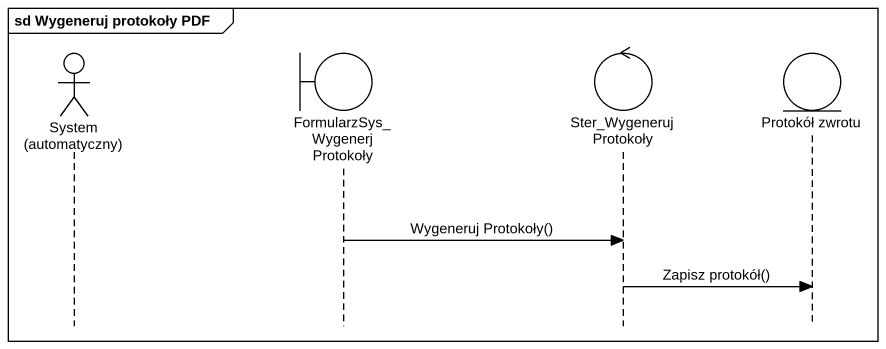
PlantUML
@startuml
mainframe sd Wygeneruj protokoły PDF
hide footbox
actor "System (automatyczny)" as System_automatyczny
boundary "FormularzSys_WygenerjProtokoły" as FormularzSys
control Ster_WygenerujProtokoły
entity "Protokół zwrotu" as Protokół_zwrotu

FormularzSys -> Ster_WygenerujProtokoły : Wygeneruj Protokoły()
Ster_WygenerujProtokoły -> Protokół_zwrotu : Zapisz protokół()
@enduml
